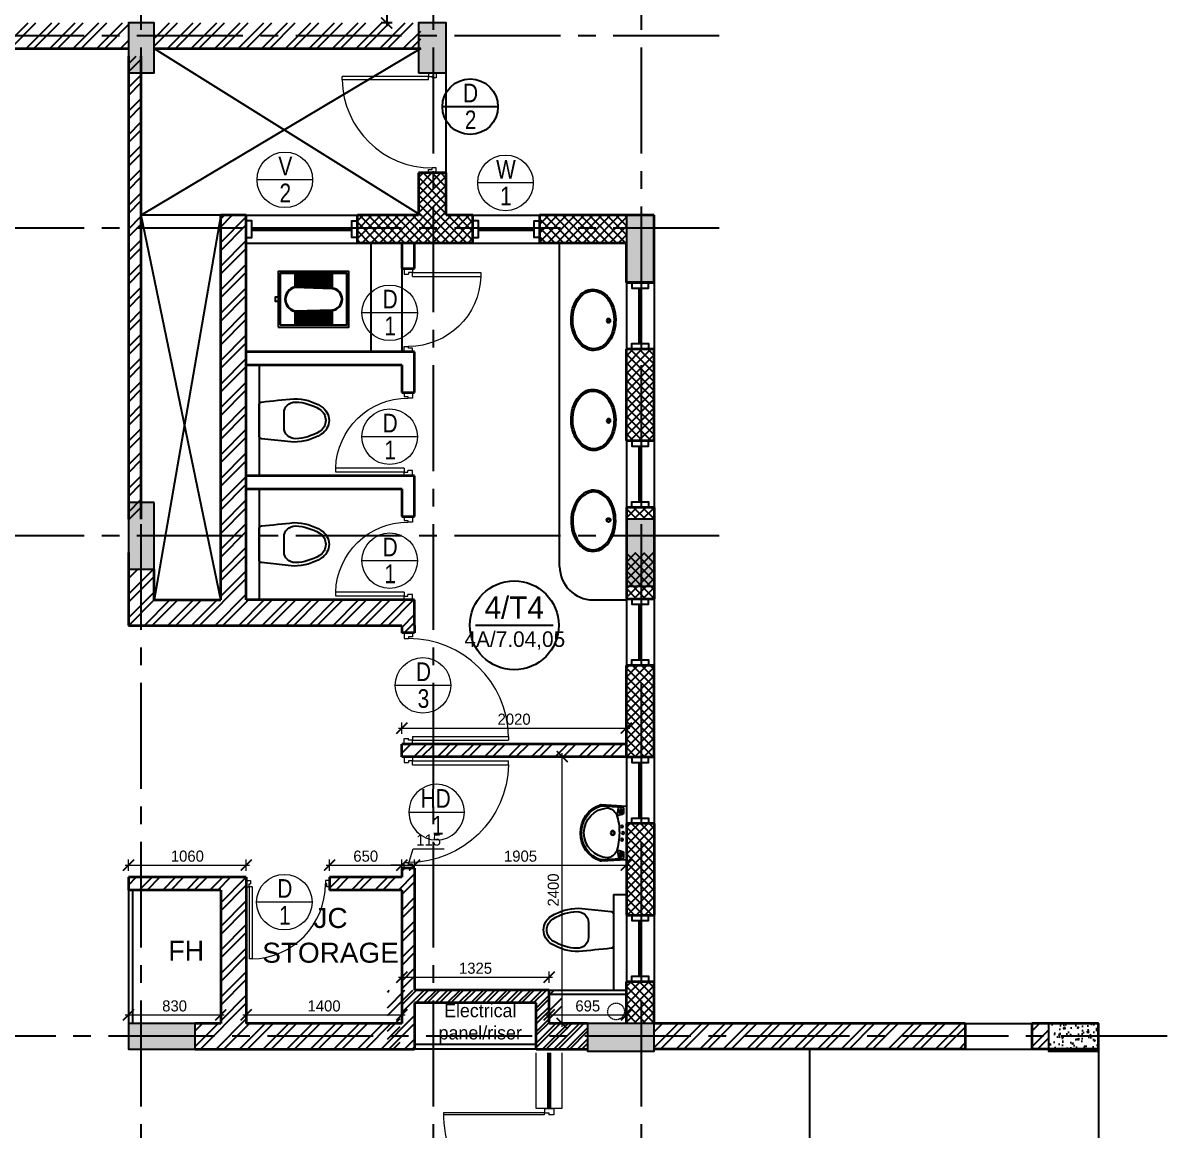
# Model space of a CAD drawing. Header units: millimetres. Extents: x -276609 to 1081398, y -453808 to 472098.
# Drawn here: x 141552 to 151848, y 229426 to 239385 of the extents above; entities that cross this region are included whole.
import ezdxf
from ezdxf.enums import TextEntityAlignment as Align

# ---------------------------------------------------------------- set-up
doc = ezdxf.new("R2010")
doc.units = ezdxf.units.MM
doc.header["$MEASUREMENT"] = 0
doc.linetypes.add('ACAD_ISO10W100', pattern=[18, 12, -3, 0, -3])
doc.linetypes.add('CENTER2', pattern=[28.575, 19.05, -3.175, 3.175, -3.175])
for name, color, linetype in [('A-Anno Tags', 6, 'Continuous'), ('A-Elevation', 4, 'Continuous'), ('A-Sanitory', 181, 'Continuous'), ('A-Wall Patt', 8, 'Continuous'), ('A-Window', 4, 'Continuous'), ('Anno_Labels', 7, 'Continuous'), ('S-Conc Patt', 9, 'Continuous')]:
    doc.layers.add(name, color=color, linetype=linetype)
doc.layers.add('A-Anno-Grid Lines', color=7, linetype='Continuous', true_color=0xbbc3bd)
for name, color, linetype, lineweight in [('A-Detail Lines', 241, 'Continuous', 25), ('A-Door', 4, 'Continuous', 9), ('A-DOOR-1-2', 3, 'Continuous', 5), ('A-Wall Sec', 1, 'Continuous', 20), ('dim', 7, 'Continuous', 5), ('PLUMBING', 3, 'ACAD_ISO10W100', 18), ('S-Concrete', 40, 'Continuous', 25)]:
    doc.layers.add(name, color=color, linetype=linetype, lineweight=lineweight)
doc.styles.add('RM-NAME', font='arial.ttf', dxfattribs={"width": 0.8})
doc.styles.get("Standard").update_dxf_attribs({"font": ''})
doc.styles.get('Standard').set_extended_font_data('Gill Sans MT')
doc.dimstyles.new('IIITD_WD_M @ 100', dxfattribs={"dimscale": 100, "dimtxt": 1, "dimasz": 1, "dimexe": 0.5, "dimexo": 0.25, "dimgap": 0.3, "dimtad": 1, "dimdec": 0, "dimrnd": 1, "dimzin": 0, "dimdsep": 46, "dimtxsty": 'Standard', "dimblk": 'ARCHTICK', "dimcen": 0.2, "dimdle": 0.3, "dimclrd": 256, "dimclre": 256, "dimclrt": 256, "dimadec": 0, "dimazin": 0, "dimtfac": 1, "dimtdec": 0, "dimtofl": 0, "dimtmove": 0, "dimatfit": 0, "dimfxl": 0.5, "dimfxlon": 1, "dimtolj": 1, "dimtzin": 0, "dimlwd": -1, "dimlwe": -1, "dimarcsym": 0})
pattern_1 = [(45, (-365189.19, 77736.39), (-106.066017, 106.066017), []), (45, (-365118.48, 77736.39), (-106.066017, 106.066017), [])]
pattern_2 = [(45, (-368696.8, 74681.237), (-39.7747564, 39.7747564), []), (135, (-368696.8, 74681.237), (-39.7747564, -39.7747564), [])]
pattern_3 = [(45, (-365189.19, 77736.39), (-106.066017, 106.066017), []), (45, (-365118.48, 77736.39), (-106.066017, 106.066017), [])]
pattern_4 = [(45, (414029.75, 216001.7), (-106.06602, 106.06602), []), (45, (414100.46, 216001.7), (-106.06602, 106.06602), [])]

# ---------------------------------------------------------------- blocks, each defined once
blk = doc.blocks.new('erer')
at = {"layer": 'A-Door', "color": 5, "lineweight": 18}
for p, q in [((476029, 155439), (476029, 154939)), ((476259, 154939), (476259, 155439)), ((476029, 154939), (476259, 154939)), ((476102, 154939), (476102, 154884)), ((476185, 154939), (476102, 154939)), ((476102, 154884), (476147, 154884)), ((476147, 154900), (476147, 154884)), ((476185, 154900), (476147, 154900)), ((476185, 154939), (476185, 154900)), ((476185, 154884), (476185, 154900)), ((476188, 154900), (477090, 154900)), ((476188, 154882), (477090, 154882)), ((476029, 152939), (476029, 152439)), ((476259, 152939), (476029, 152939)), ((476102, 152995), (476147, 152995)), ((476102, 152939), (476102, 152995)), ((476185, 152939), (476102, 152939)), ((476147, 152978), (476147, 152995)), ((476185, 152978), (476147, 152978)), ((476185, 152995), (476185, 152978)), ((476185, 152939), (476185, 152978)), ((476188, 152996), (477090, 152996)), ((476188, 152978), (477090, 152978)), ((476259, 152439), (476259, 152939))]:
    blk.add_line(p, q, dxfattribs=at)
at = {"layer": 'A-Door', "lineweight": 18}
for centre, start, end in [((476147, 154882), 269.9841, 1.3064), ((476147, 152996), 358.6936, 90.0159)]:
    blk.add_arc(centre, 943, start, end, dxfattribs=at)
at = {"layer": 'A-Window', "color": 2, "lineweight": 60}
for p, q in [((476144, 154939), (476144, 155439)), ((476144, 152939), (476144, 152439))]:
    blk.add_line(p, q, dxfattribs=at)
blk = doc.blocks.new('ABL_Door_S - 1000 x 2100-11-3 Second Floor Lvl')
at = {"layer": 'A-Door', "color": 5}
for p, q in [((-500, 38), (-450, 38)), ((-500, -38), (-500, 38)), ((-450, 38), (-450, -3)), ((450, 38), (450, -3)), ((500, 38), (450, 38)), ((500, -38), (500, 38)), ((-500, -38), (-465, -38)), ((-465, -3), (-450, -3)), ((-465, -38), (-465, -3)), ((-430, -38), (-465, -38)), ((465, -3), (450, -3)), ((465, -38), (465, -3)), ((500, -38), (465, -38))]:
    blk.add_line(p, q, dxfattribs=at)
at = {"layer": 'A-Door', "color": 5, "lineweight": 18}
for p, q in [((-465, -38), (-465, -902)), ((-430, -38), (-430, -902)), ((-430, -902), (-465, -902))]:
    blk.add_line(p, q, dxfattribs=at)
at = {"layer": 'A-Door'}
blk.add_arc((-450, -3), 900, 271.2733, 0, dxfattribs=at)
blk = doc.blocks.new('basin2')
for points in [[(278, -206, 0.12976), (261, -133, 0.106426), (201, -63, 0.084431), (116, -18, 0.073534), (7, 0, 0.073534), (-102, -14, 0.084431), (-188, -55, 0.106426), (-251, -122, 0.12976), (-272, -195, 0.12976), (-254, -269, 0.106426), (-194, -339, 0.084431), (-109, -383, 0.073534), (-1, -402, 0.073534), (108, -388, 0.084431), (195, -347, 0.106426), (258, -279, 0.12976)], [(263, -201, 0.119977), (247, -140, 0.106426), (192, -75, 0.084431), (111, -33, 0.073534), (7, -15, 0.073534), (-97, -28, 0.084431), (-180, -67, 0.106426), (-238, -130, 0.12976), (-257, -196, 0.009633), (-257, -201, 0.119977), (-240, -262, 0.106426), (-185, -327, 0.084431), (-104, -369, 0.073534), (0, -387, 0.073534), (104, -373, 0.084431), (187, -334, 0.106426), (245, -272, 0.12976), (263, -206, 0.009633)]]:
    blk.add_lwpolyline(points, format="xyb", close=True)
for radius in [17.8, 12.2]:
    blk.add_circle((-4, -64), radius)
blk = doc.blocks.new('basin9')
for points in [[(-3, -412, 0.340881), (255, -229, 0.074195), (255, -226), (242, 0), (-242, 0), (-255, -223, 0.082611), (-253, -232, 0.330812), (-3, -412)], [(0, -382, 0.391482), (225, -169, 0.252869), (166, -89, 0.087242), (0, -63, 0.079484), (-166, -89, 0.2542), (-224, -169, 0.39026), (0, -382)], [(-218, -50, -0.907437), (-215, -46), (-191, -65, -0.907437), (-194, -69)], [(-208, -42, -0.907437), (-205, -38), (-181, -57, -0.907437), (-185, -61)], [(-199, -34, -0.907437), (-196, -30), (-172, -49, -0.907437), (-175, -53)], [(199, -34, 0.907437), (196, -30), (172, -49, 0.907437), (175, -53)], [(208, -42, 0.907437), (205, -38), (181, -57, 0.907437), (185, -61)], [(218, -50, 0.907437), (215, -46), (191, -65, 0.907437), (194, -69)]]:
    blk.add_lwpolyline(points, format="xyb", close=True)
for points in [[(-151, -84), (-157, -75, -0.183787), (-158, -68, 0.126662), (-159, -62), (-167, -36, 0.35453), (-179, -25), (-222, -25, 0.414214), (-232, -35), (-243, -231, 0.329849), (-2, -402, 0.338736), (245, -227, 0.075632), (245, -224), (232, -35, 0.414214), (222, -25), (179, -25, 0.35453), (167, -36), (159, -62, 0.126662), (158, -68, -0.183787), (157, -75), (151, -84)], [(-157, -86), (-159, -84, 0.220542), (-166, -79), (-222, -71, -0.361119), (-234, -60)], [(157, -86), (159, -84, -0.220542), (166, -79), (222, -71, 0.358803), (234, -59, 0.358803)]]:
    blk.add_lwpolyline(points, format="xyb")
for centre, radius in [((-60, -40), 10.1), ((0, -122), 19.6), ((0, -31), 10.1), ((58, -38), 10.1), ((0, -122), 15.3)]:
    blk.add_circle(centre, radius)
blk = doc.blocks.new('wc-wh')
at = {"color": 0, "linetype": 'ByBlock'}
for points in [[(315, 195), (22, 165, 0.384412), (0, 140), (0, -140, 0.383904), (22, -165, 0.001434), (314, -195, 0.140641), (560, -125, 0.259738), (630, 0, 0.259738), (560, 125, 0.139471)], [(225, 65), (225, -65, 0.422961), (328, -165, 0.13189), (544, -100, 0.259738), (600, 0, 0.259738), (544, 100, 0.13189), (328, 165, 0.422961)]]:
    blk.add_lwpolyline(points, format="xyb", close=True, dxfattribs=at)
blk.add_arc((316, -170), 25, 264.2811, 270.16, dxfattribs=at)
blk = doc.blocks.new('V_NO')
blk.add_line((250, 0), (-250, 0))
blk.add_circle((0, 0), 250)
at = {"style": 'RM-NAME', "width": 0.8}
for tag, p in [('D_W', (4, 39)), ('DW_NO', (4, -202))]:
    blk.add_attdef(tag, text='', height=168, dxfattribs=at).set_placement(p, align=Align.CENTER)
at = {"style": 'RM-NAME', "width": 0.8, "flags": 1}
for tag, p in [('WIDTH', (11, -445)), ('LINTEL_LVL', (11, -633)), ('SILL_LVL', (18, -869)), ('DOOR_MATERIAL', (18, -1117)), ('HINGES', (18, -1381)), ('HANDLE', (18, -1613)), ('LATCH', (18, -1912)), ('SWING', (18, -2142)), ('SPEC1', (18, -2423)), ('SPEC2', (18, -2647)), ('SPEC3', (18, -2901))]:
    blk.add_attdef(tag, text='', height=168, dxfattribs=at).set_placement(p, align=Align.CENTER)
blk = doc.blocks.new('din v1')
at = {"layer": 'A-Window', "color": 2, "lineweight": 60}
blk.add_line((474051, 158052), (474051, 157552), dxfattribs=at)
at = {"layer": 'A-Window'}
for points in [[(473926, 158102), (473926, 157502)], [(473976, 158102), (473976, 158052), (474126, 158052), (474126, 158102)], [(474176, 158102), (474176, 157502)], [(473976, 157502), (473976, 157552), (474126, 157552), (474126, 157502)]]:
    blk.add_lwpolyline(points, dxfattribs=at)
blk = doc.blocks.new('din v2')
at = {"layer": 'A-Window', "color": 2, "lineweight": 60}
blk.add_line((477919, 162849), (478819, 162849), dxfattribs=at)
at = {"layer": 'A-Window'}
for points in [[(477869, 162974), (478869, 162974)], [(477869, 162774), (477919, 162774), (477919, 162924), (477869, 162924)], [(478869, 162774), (478819, 162774), (478819, 162924), (478869, 162924)], [(477869, 162724), (478869, 162724)]]:
    blk.add_lwpolyline(points, dxfattribs=at)
blk = doc.blocks.new('ABL_Door_S - 750 x 2100-5-3 Second Floor Lvl')
at = {"layer": 'A-Door', "color": 5, "lineweight": 18}
for p, q in [((-375, 38), (-325, 38)), ((-375, -38), (-375, 38)), ((-325, 38), (-325, -3)), ((325, 38), (325, -3)), ((375, 38), (325, 38)), ((375, -38), (375, 38)), ((-375, -38), (-340, -38)), ((-340, -3), (-325, -3)), ((-340, -38), (-340, -3)), ((-340, -38), (-340, -652)), ((-305, -38), (-340, -38)), ((-305, -38), (-305, -652)), ((340, -3), (325, -3)), ((340, -38), (340, -3)), ((375, -38), (340, -38))]:
    blk.add_line(p, q, dxfattribs=at)
blk.add_lwpolyline([(-340, -652), (-305, -652)], dxfattribs=at)
at = {"layer": 'A-Door', "lineweight": 18}
blk.add_arc((-325, -3), 650, 271.7632, 0, dxfattribs=at)
blk = doc.blocks.new('closet6')
for p, q in [((120, 88.3), (120, 185)), ((130, 88.1), (130, 185)), ((140, 87.8), (140, 185)), ((150, 87.6), (150, 185)), ((160, 87.3), (160, 185)), ((170, 87.1), (170, 185)), ((180, 86.9), (180, 185)), ((190, 86.6), (190, 185)), ((200, 86.4), (200, 185)), ((210, 86.1), (210, 185)), ((220, 85.9), (220, 185)), ((230, 85.6), (230, 185)), ((240, 85.4), (240, 185)), ((250, 85.2), (250, 185)), ((260, 84.9), (260, 185)), ((270, 84.7), (270, 185)), ((280, 84.4), (280, 185)), ((290, 84.2), (290, 185)), ((300, 84), (300, 185)), ((310, 83.7), (310, 185)), ((320, 83.5), (320, 185)), ((330, 83.2), (330, 185)), ((340, 83), (340, 185)), ((350, 82.7), (350, 185)), ((360, 82.5), (360, 185)), ((370, 82.3), (370, 185)), ((380, 82), (380, 185)), ((390, 81.8), (390, 185)), ((390, 185), (390, 81.8)), ((330, -185), (330, -82.1)), ((340, -185), (340, -81.9)), ((350, -185), (350, -81.6)), ((360, -185), (360, -81.3)), ((370, -185), (370, -81)), ((380, -185), (380, -80.7)), ((390, -80.4), (390, -185)), ((390, -185), (390, -80.4)), ((120, -185), (120, -88)), ((130, -185), (130, -87.8)), ((140, -185), (140, -87.5)), ((150, -185), (150, -87.2)), ((160, -185), (160, -86.9)), ((170, -185), (170, -86.6)), ((180, -185), (180, -86.3)), ((190, -185), (190, -86.1)), ((200, -185), (200, -85.8)), ((210, -185), (210, -85.5)), ((220, -185), (220, -85.2)), ((230, -185), (230, -84.9)), ((240, -185), (240, -84.7)), ((250, -185), (250, -84.4)), ((260, -185), (260, -84.1)), ((270, -185), (270, -83.8)), ((280, -185), (280, -83.5)), ((290, -185), (290, -83.3)), ((300, -185), (300, -83)), ((310, -185), (310, -82.7)), ((320, -185), (320, -82.4))]:
    blk.add_line(p, q)
for points in [[(0, 200), (510, 200), (510, -200), (0, -200)], [(15, 185), (495, 185), (495, -185), (15, -185)]]:
    blk.add_lwpolyline(points, close=True)
for points in [[(120, 88.3), (389.9, 81.8, -0.899983), (389.9, -80.5), (120.6, -88.2, -0.799392)], [(120.5, 83.3), (389.6, 76.8, -0.897689), (389.6, -75.5), (121.1, -83.2, -0.793494), (120.5, 83.3)]]:
    blk.add_lwpolyline(points, format="xyb", close=True)
blk.add_lwpolyline([(0, -15), (-20, -15), (-20, 15), (0, 15)])
blk = doc.blocks.new('Door Tag')
blk.add_line((-3.5, 0), (3.5, 0))
blk.add_circle((0, 0), 4)
blk.add_attdef('DW_NAME', text='', height=2).set_placement((0, 0), align=Align.BOTTOM_CENTER)
blk.add_attdef('SHEET_NO', text='', height=1.4).set_placement((0.05, -0.54), align=Align.TOP_CENTER)
blk = doc.blocks.new('_ArchTick')
at = {"color": 0, "linetype": 'ByBlock', "const_width": 0.15}
blk.add_lwpolyline([(-0.5, -0.5), (0.5, 0.5)], dxfattribs=at)
blk = doc.blocks.new('*D621')
at = {"layer": 'dim', "transparency": 16777216}
for p, q in [((145107, 204916), (142472, 204916)), ((142502, 204966), (142502, 204866)), ((145077, 204966), (145077, 204866))]:
    blk.add_line(p, q, dxfattribs=at)
at = {"layer": 'dim', "transparency": 16777216, "xscale": 100, "yscale": 100, "zscale": 100, "rotation": 180}
blk.add_blockref('_ArchTick', (142502, 204916), dxfattribs=at)
at = {"layer": 'dim', "transparency": 16777216, "xscale": 100, "yscale": 100, "zscale": 100}
blk.add_blockref('_ArchTick', (145077, 204916), dxfattribs=at)
at = {"layer": 'dim', "transparency": 16777216, "insert": (143790, 204996), "char_height": 100, "attachment_point": 5}
blk.add_mtext('\\A1;2575', dxfattribs=at)
blk = doc.blocks.new('*D610')
at = {"layer": 'dim', "transparency": 16777216}
for p, q in [((142472, 230463), (143362, 230463)), ((142502, 230413), (142502, 230513)), ((143332, 230413), (143332, 230513))]:
    blk.add_line(p, q, dxfattribs=at)
at = {"layer": 'dim', "transparency": 16777216, "xscale": 100, "yscale": 100, "zscale": 100, "rotation": 180}
blk.add_blockref('_ArchTick', (142502, 230463), dxfattribs=at)
at = {"layer": 'dim', "transparency": 16777216, "xscale": 100, "yscale": 100, "zscale": 100}
blk.add_blockref('_ArchTick', (143332, 230463), dxfattribs=at)
at = {"layer": 'dim', "transparency": 16777216, "insert": (142917, 230543), "char_height": 100, "attachment_point": 5}
blk.add_mtext('\\A1;830', dxfattribs=at)
blk = doc.blocks.new('*D622')
at = {"layer": 'dim', "transparency": 16777216}
for p, q in [((143447, 205458), (143565, 205659)), ((143565, 205659), (143883, 205659)), ((143332, 205458), (143232, 205458)), ((143332, 205408), (143332, 205508)), ((143332, 205458), (143562, 205458)), ((143562, 205508), (143562, 205408)), ((143562, 205458), (143662, 205458))]:
    blk.add_line(p, q, dxfattribs=at)
at = {"layer": 'dim', "transparency": 16777216, "xscale": 100, "yscale": 100, "zscale": 100}
blk.add_blockref('_ArchTick', (143332, 205458), dxfattribs=at)
at = {"layer": 'dim', "transparency": 16777216, "xscale": 100, "yscale": 100, "zscale": 100, "rotation": 180}
blk.add_blockref('_ArchTick', (143562, 205458), dxfattribs=at)
at = {"layer": 'dim', "transparency": 16777216, "insert": (143724, 205739), "char_height": 100, "attachment_point": 5}
blk.add_mtext('\\A1;230', dxfattribs=at)
blk = doc.blocks.new('*D623')
at = {"layer": 'dim', "transparency": 16777216}
for p, q in [((143532, 230463), (144992, 230463)), ((143562, 230413), (143562, 230513)), ((144962, 230413), (144962, 230513))]:
    blk.add_line(p, q, dxfattribs=at)
at = {"layer": 'dim', "transparency": 16777216, "xscale": 100, "yscale": 100, "zscale": 100, "rotation": 180}
blk.add_blockref('_ArchTick', (143562, 230463), dxfattribs=at)
at = {"layer": 'dim', "transparency": 16777216, "xscale": 100, "yscale": 100, "zscale": 100}
blk.add_blockref('_ArchTick', (144962, 230463), dxfattribs=at)
at = {"layer": 'dim', "transparency": 16777216, "insert": (144262, 230543), "char_height": 100, "attachment_point": 5}
blk.add_mtext('\\A1;1400', dxfattribs=at)
blk = doc.blocks.new('*D624')
at = {"layer": 'dim', "transparency": 16777216}
for p, q in [((144962, 230752), (144962, 230852)), ((146287, 230752), (146287, 230852)), ((144932, 230802), (146317, 230802))]:
    blk.add_line(p, q, dxfattribs=at)
at = {"layer": 'dim', "transparency": 16777216, "xscale": 100, "yscale": 100, "zscale": 100, "rotation": 180}
blk.add_blockref('_ArchTick', (144962, 230802), dxfattribs=at)
at = {"layer": 'dim', "transparency": 16777216, "xscale": 100, "yscale": 100, "zscale": 100}
blk.add_blockref('_ArchTick', (146287, 230802), dxfattribs=at)
at = {"layer": 'dim', "transparency": 16777216, "insert": (145625, 230882), "char_height": 100, "attachment_point": 5}
blk.add_mtext('\\A1;1325', dxfattribs=at)
blk = doc.blocks.new('*D625')
at = {"layer": 'dim', "transparency": 16777216}
for p, q in [((146257, 230463), (147012, 230463)), ((146287, 230413), (146287, 230513)), ((146982, 230413), (146982, 230513))]:
    blk.add_line(p, q, dxfattribs=at)
at = {"layer": 'dim', "transparency": 16777216, "xscale": 100, "yscale": 100, "zscale": 100, "rotation": 180}
blk.add_blockref('_ArchTick', (146287, 230463), dxfattribs=at)
at = {"layer": 'dim', "transparency": 16777216, "xscale": 100, "yscale": 100, "zscale": 100}
blk.add_blockref('_ArchTick', (146982, 230463), dxfattribs=at)
at = {"layer": 'dim', "transparency": 16777216, "insert": (146635, 230543), "char_height": 100, "attachment_point": 5}
blk.add_mtext('\\A1;695', dxfattribs=at)
blk = doc.blocks.new('*D626')
at = {"layer": 'dim', "transparency": 16777216}
for p, q in [((142472, 231810), (143592, 231810)), ((142502, 231760), (142502, 231860)), ((143562, 231760), (143562, 231860))]:
    blk.add_line(p, q, dxfattribs=at)
at = {"layer": 'dim', "transparency": 16777216, "xscale": 100, "yscale": 100, "zscale": 100, "rotation": 180}
blk.add_blockref('_ArchTick', (142502, 231810), dxfattribs=at)
at = {"layer": 'dim', "transparency": 16777216, "xscale": 100, "yscale": 100, "zscale": 100}
blk.add_blockref('_ArchTick', (143562, 231810), dxfattribs=at)
at = {"layer": 'dim', "transparency": 16777216, "insert": (143032, 231890), "char_height": 100, "attachment_point": 5}
blk.add_mtext('\\A1;1060', dxfattribs=at)
blk = doc.blocks.new('*D627')
at = {"layer": 'dim', "transparency": 16777216}
for p, q in [((143562, 206755), (143562, 206855)), ((144312, 206855), (144312, 206755)), ((143532, 206805), (144342, 206805))]:
    blk.add_line(p, q, dxfattribs=at)
at = {"layer": 'dim', "transparency": 16777216, "xscale": 100, "yscale": 100, "zscale": 100, "rotation": 180}
blk.add_blockref('_ArchTick', (143562, 206805), dxfattribs=at)
at = {"layer": 'dim', "transparency": 16777216, "xscale": 100, "yscale": 100, "zscale": 100}
blk.add_blockref('_ArchTick', (144312, 206805), dxfattribs=at)
at = {"layer": 'dim', "transparency": 16777216, "insert": (143937, 206885), "char_height": 100, "attachment_point": 5}
blk.add_mtext('\\A1;750', dxfattribs=at)
blk = doc.blocks.new('*D628')
at = {"layer": 'dim', "transparency": 16777216}
for p, q in [((144282, 231810), (144992, 231810)), ((144312, 231760), (144312, 231860)), ((144962, 231760), (144962, 231860))]:
    blk.add_line(p, q, dxfattribs=at)
at = {"layer": 'dim', "transparency": 16777216, "xscale": 100, "yscale": 100, "zscale": 100, "rotation": 180}
blk.add_blockref('_ArchTick', (144312, 231810), dxfattribs=at)
at = {"layer": 'dim', "transparency": 16777216, "xscale": 100, "yscale": 100, "zscale": 100}
blk.add_blockref('_ArchTick', (144962, 231810), dxfattribs=at)
at = {"layer": 'dim', "transparency": 16777216, "insert": (144637, 231890), "char_height": 100, "attachment_point": 5}
blk.add_mtext('\\A1;650', dxfattribs=at)
blk = doc.blocks.new('*D629')
at = {"layer": 'dim', "transparency": 16777216}
for p, q in [((145020, 231810), (145063, 231955)), ((145063, 231955), (145342, 231955)), ((144962, 231810), (144862, 231810)), ((144962, 231760), (144962, 231860)), ((144962, 231810), (145077, 231810)), ((145077, 231760), (145077, 231860)), ((145077, 231810), (145177, 231810))]:
    blk.add_line(p, q, dxfattribs=at)
at = {"layer": 'dim', "transparency": 16777216, "xscale": 100, "yscale": 100, "zscale": 100}
blk.add_blockref('_ArchTick', (144962, 231810), dxfattribs=at)
at = {"layer": 'dim', "transparency": 16777216, "xscale": 100, "yscale": 100, "zscale": 100, "rotation": 180}
blk.add_blockref('_ArchTick', (145077, 231810), dxfattribs=at)
at = {"layer": 'dim', "transparency": 16777216, "insert": (145203, 232035), "char_height": 100, "attachment_point": 5}
blk.add_mtext('\\A1;115', dxfattribs=at)
blk = doc.blocks.new('*D630')
at = {"layer": 'dim', "transparency": 16777216}
for p, q in [((145047, 231810), (147012, 231810)), ((145077, 231760), (145077, 231860)), ((146982, 231760), (146982, 231860))]:
    blk.add_line(p, q, dxfattribs=at)
at = {"layer": 'dim', "transparency": 16777216, "xscale": 100, "yscale": 100, "zscale": 100, "rotation": 180}
blk.add_blockref('_ArchTick', (145077, 231810), dxfattribs=at)
at = {"layer": 'dim', "transparency": 16777216, "xscale": 100, "yscale": 100, "zscale": 100}
blk.add_blockref('_ArchTick', (146982, 231810), dxfattribs=at)
at = {"layer": 'dim', "transparency": 16777216, "insert": (146030, 231890), "char_height": 100, "attachment_point": 5}
blk.add_mtext('\\A1;1905', dxfattribs=at)
blk = doc.blocks.new('*D631')
at = {"layer": 'dim', "transparency": 16777216}
for p, q in [((146405, 230355), (146405, 232816)), ((146376, 232786), (146455, 232786)), ((146375, 230385), (146455, 230385))]:
    blk.add_line(p, q, dxfattribs=at)
at = {"layer": 'dim', "transparency": 16777216, "xscale": 100, "yscale": 100, "zscale": 100}
for p, rotation in [((146405, 232786), 90), ((146405, 230385), 270)]:
    blk.add_blockref('_ArchTick', p, dxfattribs=dict(at, rotation=rotation))
at = {"layer": 'dim', "transparency": 16777216, "insert": (146325, 231586), "char_height": 100, "attachment_point": 5, "rotation": 90}
blk.add_mtext('\\A1;2400', dxfattribs=at)
blk = doc.blocks.new('*D632')
at = {"layer": 'dim', "transparency": 16777216}
for p, q in [((144932, 233042), (147012, 233042)), ((144962, 232992), (144962, 233092)), ((146982, 232992), (146982, 233092))]:
    blk.add_line(p, q, dxfattribs=at)
at = {"layer": 'dim', "transparency": 16777216, "xscale": 100, "yscale": 100, "zscale": 100, "rotation": 180}
blk.add_blockref('_ArchTick', (144962, 233042), dxfattribs=at)
at = {"layer": 'dim', "transparency": 16777216, "xscale": 100, "yscale": 100, "zscale": 100}
blk.add_blockref('_ArchTick', (146982, 233042), dxfattribs=at)
at = {"layer": 'dim', "transparency": 16777216, "insert": (145972, 233122), "char_height": 100, "attachment_point": 5}
blk.add_mtext('\\A1;2020', dxfattribs=at)
blk = doc.blocks.new('*D611')
at = {"layer": 'A-Detail Lines', "transparency": 16777216}
for p, q in [((144876, 243635), (144776, 243635)), ((144826, 243665), (144826, 239355)), ((144876, 239385), (144776, 239385))]:
    blk.add_line(p, q, dxfattribs=at)
at = {"layer": 'A-Detail Lines', "transparency": 16777216, "xscale": 100, "yscale": 100, "zscale": 100}
for p, rotation in [((144826, 243635), 90), ((144826, 239385), 270)]:
    blk.add_blockref('_ArchTick', p, dxfattribs=dict(at, rotation=rotation))
at = {"layer": 'A-Detail Lines', "transparency": 16777216, "insert": (144696, 241510), "char_height": 200, "attachment_point": 5, "rotation": 90}
blk.add_mtext('\\A1;4250', dxfattribs=at)

msp = doc.modelspace()

# ---------------------------------------------------------------- hatches: boundary and pattern name
at = {"layer": 'A-Wall Patt'}
h = msp.add_hatch(dxfattribs=at)
h.set_pattern_fill('ANSI32', color=256, scale=400, style=0)
h.set_pattern_definition(pattern_1)
h.paths.add_polyline_path([(138342, 239385.5), (138342, 239155.5), (142502, 239155.5), (142502, 239385.5), (139572, 239385.5), (139572, 243055.5), (139342, 243055.5), (139342, 239385.5)])
h = msp.add_hatch(dxfattribs=at)
h.set_pattern_fill('ANSI32', color=256, scale=400, style=0)
h.set_pattern_definition(pattern_1)
h.paths.add_polyline_path([(145132, 239385.5), (142732, 239385.5), (142732, 239155.5), (145132, 239155.5)])
h = msp.add_hatch(dxfattribs=at)
h.set_pattern_fill('ANSI32', color=256, scale=400, style=0)
h.set_pattern_definition(pattern_3)
h.paths.add_polyline_path([(145132, 239385.5), (142732, 239385.5), (142732, 239155.5), (145132, 239155.5)])
h = msp.add_hatch(dxfattribs=at)
h.set_pattern_fill('ANSI32', color=256, scale=400, style=0)
h.set_pattern_definition(pattern_1)
h.paths.add_polyline_path([(142617, 234920.5), (142617, 239085.5), (142502, 239085.5), (142502, 234920.5)])
h = msp.add_hatch(dxfattribs=at)
h.set_pattern_fill('ANSI32', color=256, scale=400, style=0)
h.set_pattern_definition(pattern_3)
h.paths.add_polyline_path([(142617, 234920.5), (142617, 239085.5), (142502, 239085.5), (142502, 234920.5)])
h = msp.add_hatch(dxfattribs=at)
h.set_pattern_fill('ANSI37', color=256, scale=450, angle=360, style=0)
h.set_pattern_definition([(45, (-368696.8, 74681.237), (-39.7747564, 39.7747564), []), (135, (-368696.8, 74681.237), (-39.7747564, -39.7747564), [])])
h.paths.add_polyline_path([(146982, 237655.5), (146202, 237655.5), (146202, 237405.5), (146982, 237405.5)])
h.paths.add_polyline_path([(145362, 238035.5), (145112, 238035.5), (145112, 237655.5), (144562, 237655.5), (144562, 237405.5), (145602, 237405.5), (145602, 237655.5), (145362, 237655.5)])
h = msp.add_hatch(dxfattribs=at)
h.set_pattern_fill('ANSI37', color=256, scale=450, angle=360, style=0)
h.set_pattern_definition(pattern_2)
h.paths.add_polyline_path([(146982, 237655.5), (146202, 237655.5), (146202, 237405.5), (146982, 237405.5)])
h.paths.add_polyline_path([(145362, 238035.5), (145112, 238035.5), (145112, 237655.5), (144562, 237655.5), (144562, 237405.5), (145602, 237405.5), (145602, 237655.5), (145362, 237655.5)])
h = msp.add_hatch(dxfattribs=at)
h.set_pattern_fill('ANSI32', color=256, scale=400, style=0)
h.set_pattern_definition(pattern_4)
h.paths.add_polyline_path([(143562, 237655.5), (143332, 237655.5), (143332, 234195.5), (142732, 234195.5), (142732, 234470.5), (142502, 234470.5), (142502, 233965.5), (144962, 233965.5), (144962, 233898), (145077, 233898), (145077, 233965.5), (145077, 234195.5), (143562, 234195.5)])
h = msp.add_hatch(dxfattribs=at)
h.set_pattern_fill('ANSI37', color=256, scale=450, style=0)
h.set_pattern_definition([(45, (-365189.19, 77736.39), (-39.7747564, 39.7747564), []), (135, (-365189.19, 77736.39), (-39.7747564, -39.7747564), [])])
h.paths.add_polyline_path([(147232, 236450.5), (147117, 236450.5), (147117, 235628), (147232, 235628)])
h.paths.add_polyline_path([(147117, 236450.5), (146982, 236450.5), (146982, 235628), (147117, 235628)])
h = msp.add_hatch(dxfattribs=at)
h.set_pattern_fill('ANSI37', color=256, scale=450, angle=360, style=0)
h.set_pattern_definition(pattern_2)
h.paths.add_polyline_path([(147232, 235028), (147117, 235028), (147117, 234920.5), (147232, 234920.5)])
h.paths.add_polyline_path([(147117, 235028), (146982, 235028), (146982, 234920.5), (147117, 234920.5)])
h.paths.add_polyline_path([(147117, 234620.5), (146982, 234620.5), (146982, 234205.5), (147117, 234205.5)])
h.paths.add_polyline_path([(147232, 234620.5), (147117, 234620.5), (147117, 234205.5), (147232, 234205.5)])
h.paths.add_polyline_path([(147232, 233605.5), (147117, 233605.5), (147117, 232783), (147232, 232783)])
h.paths.add_polyline_path([(147117, 233605.5), (146982, 233605.5), (146982, 232783), (147117, 232783)])
h.paths.add_polyline_path([(147232, 232183), (147117, 232183), (147117, 231360.5), (147232, 231360.5)])
h.paths.add_polyline_path([(147117, 232183), (146982, 232183), (146982, 231360.5), (147117, 231360.5)])
h.paths.add_polyline_path([(147232, 230760.2), (147117, 230760.2), (147117, 230385.5), (147232, 230385.5)])
h.paths.add_polyline_path([(147117, 230760.2), (146982, 230760.2), (146982, 230385.5), (147117, 230385.5)])
h = msp.add_hatch(dxfattribs=at)
h.set_pattern_fill('ANSI32', color=256, scale=400, style=0)
h.set_pattern_definition(pattern_4)
h.paths.add_polyline_path([(146982, 232898), (144962, 232898), (144962, 232783), (146982, 232783)])
h = msp.add_hatch(dxfattribs=at)
h.set_pattern_fill('ANSI32', color=256, scale=400, style=0)
h.set_pattern_definition(pattern_4)
h.paths.add_polyline_path([(146287, 230685.5), (145077, 230685.5), (145077, 231783), (144962, 231783), (144962, 231700.5), (144312, 231700.5), (144312, 231585.5), (144962, 231585.5), (144962, 230685.5), (144962, 230385.5), (143562, 230385.5), (143562, 231700.5), (142502, 231700.5), (142502, 231585.5), (143332, 231585.5), (143332, 230385.5), (143102, 230385.5), (143102, 230155.5), (145077, 230155.5), (145077, 230570.5), (146172, 230570.5), (146172, 230155.5), (146632, 230155.5), (146632, 230385.5), (146287, 230385.5)])
h = msp.add_hatch(dxfattribs=at)
h.set_pattern_fill('ANSI32', color=256, scale=400, style=0)
h.set_pattern_definition(pattern_1)
h.paths.add_polyline_path([(146402, 230685.5), (144832, 230685.5), (144832, 230155.5), (144947, 230155.5), (144947, 230570.5), (146172, 230570.5), (146172, 230155.5), (146632, 230155.5), (146632, 230385.5), (146402, 230385.5)])
h.paths.add_polyline_path([(150032, 230385.5), (147232, 230385.5), (147232, 230155.5), (150032, 230155.5)])
h.paths.add_polyline_path([(150782, 230155.5), (150782, 230385.5), (150632, 230385.5), (150632, 230155.5)])
at = {"layer": 'S-Conc Patt'}
for points in [[(142502, 238935.5), (142732, 238935.5), (142732, 239385.5), (142502, 239385.5)], [(145112, 238935.5), (145362, 238935.5), (145362, 239385.5), (145112, 239385.5)], [(147232, 237655.5), (146982, 237655.5), (146982, 237055.5), (147232, 237055.5)], [(142732, 235070.5), (142502, 235070.5), (142502, 234470.5), (142732, 234470.5)], [(147232, 234920.5), (146982, 234920.5), (146982, 234320.5), (147232, 234320.5)], [(142502, 230385.5), (142502, 230155.5), (143102, 230155.5), (143102, 230385.5)], [(146632, 230385.5), (146632, 230135.5), (147232, 230135.5), (147232, 230385.5)]]:
    msp.add_hatch(color=8, dxfattribs=at).paths.add_polyline_path(points)
h = msp.add_hatch(dxfattribs=at)
h.set_pattern_fill('AR-CONC', color=8, scale=20, style=0)
h.set_pattern_definition([(50, (-1171887.5, 1291771.16), (143.4520365, -12.550427), [15, -165]), (355, (-1171887.5, 1291771.16), (-27.750267, 150.438427), [12, -132]), (100.4514, (-1171875.54, 1291770.12), (115.701876, 137.887908), [12.748038, -140.228422]), (46.1842, (-1171887.5, 1291811.16), (213.44821, -33.103803), [22.5, -247.5]), (96.6356, (-1171869.7, 1291808.4), (186.93254, 194.823574), [19.122058, -210.3426]), (351.1842, (-1171887.5, 1291811.16), (186.93239, 194.82372), [18, -198]), (21, (-1171867.5, 1291801.16), (119.3814104, -80.523778), [15, -165]), (326, (-1171867.5, 1291801.16), (48.663066, 145.030009), [12, -132]), (71.4514, (-1171857.55, 1291794.45), (168.044526, 64.506099), [12.748038, -140.228422]), (37.5, (-1171887.5, 1291771.163), (2.431971, 66.5787708), [0, -130.4, 0, -134, 0, -132.5]), (7.5, (-1171887.5, 1291771.16), (52.6139075, 78.8823424), [0, -76.4, 0, -127.4, 0, -50.5]), (327.5, (-1171932.1, 1291771.16), (106.7644872, -4.5109743), [0, -50, 0, -156, 0, -207]), (317.5, (-1171952.1, 1291771.16), (116.637234, 20.0209965), [0, -65, 0, -103.6, 0, -147])])
h.paths.add_polyline_path([(150782, 230385.5), (150782, 230135.5), (151232, 230135.5), (151232, 230385.5)])

# ---------------------------------------------------------------- linework, layer by layer
at = {"layer": 'A-Anno Tags'}
for p, q in [((142502, 231585.5), (142502, 230385.5)), ((142537, 231585.5), (142537, 230385.5)), ((146172, 230195.5), (145077, 230195.5)), ((146172, 230155.5), (145077, 230155.5))]:
    msp.add_line(p, q, dxfattribs=at)
at = {"layer": 'A-Anno-Grid Lines', "linetype": 'CENTER2', "ltscale": 50}
for p, q in [((142617, 208207.5), (142617, 253948.3)), ((145247, 208207.5), (145247, 253948.3)), ((147117, 208207.5), (147117, 253948.3)), ((147817.4, 239270.5), (102962, 239270.5)), ((147817.4, 237540.5), (102962, 237540.5)), ((147817.4, 234770.5), (102962, 234770.5)), ((151848.2, 230270.5), (101560.9, 230270.5))]:
    msp.add_line(p, q, dxfattribs=at)
at = {"layer": 'A-Detail Lines'}
for p, q in [((145132, 239155.5), (142617, 237655.5)), ((145132, 239155.5), (142617, 237655.5)), ((142732, 239155.5), (145132, 237655.5)), ((142732, 239155.5), (145132, 237655.5)), ((143332, 237655.5), (142617, 237655.5)), ((143332, 234195.5), (142617, 237655.5)), ((143332, 237655.5), (142732, 234195.5))]:
    msp.add_line(p, q, dxfattribs=at)
at = {"layer": 'A-Elevation'}
for p, q in [((144682, 237405.5), (144682, 236425.5)), ((146382, 234495.5), (146382, 237405.5)), ((144962, 237175.5), (144962, 236425.5)), ((143677, 236310.5), (143677, 235310.5)), ((143677, 235195.5), (143677, 234195.5)), ((146682, 234195.5), (146982, 234195.5)), ((146867, 231545.3), (146867, 230685.5)), ((146867, 231545.3), (146982, 231545.3)), ((146287, 230685.5), (146982, 230685.5)), ((146287, 230650.5), (146982, 230650.5)), ((148632, 227085.5), (148632, 230155.5))]:
    msp.add_line(p, q, dxfattribs=at)
msp.add_arc((146682, 234495.5), 300, 180, 270, dxfattribs=at)
at = {"layer": 'A-Wall Patt'}
for p, q in [((150032, 230385.5), (150632, 230385.5)), ((150032, 230155.5), (150632, 230155.5)), ((151232, 230155.5), (151232, 227085.5))]:
    msp.add_line(p, q, dxfattribs=at)
at = {"layer": 'A-Wall Sec', "lineweight": 35}
for p, q in [((138267, 239155.5), (142502, 239155.5)), ((142502, 239085.5), (142502, 234920.5)), ((142502, 239085.5), (142502, 234920.5)), ((142617, 234920.5), (142617, 239085.5)), ((142617, 234920.5), (142617, 239085.5)), ((142732, 239155.5), (145132, 239155.5)), ((142732, 239155.5), (145132, 239155.5)), ((145112, 238035.5), (145112, 237655.5)), ((145362, 238035.5), (145112, 238035.5)), ((145112, 238035.5), (145112, 237655.5)), ((145362, 238035.5), (145112, 238035.5)), ((145362, 237655.5), (145362, 238035.5)), ((145362, 237655.5), (145362, 238035.5)), ((143562, 237655.5), (143332, 237655.5)), ((143332, 234195.5), (143332, 237655.5)), ((143562, 234195.5), (143562, 237655.5)), ((145112, 237655.5), (144562, 237655.5)), ((144562, 237405.5), (144562, 237655.5)), ((145602, 237655.5), (145362, 237655.5)), ((145602, 237405.5), (145602, 237655.5)), ((147232, 237655.5), (146202, 237655.5)), ((146202, 237655.5), (146202, 237405.5)), ((147232, 237050.5), (147232, 237655.5)), ((145602, 237405.5), (144562, 237405.5)), ((144962, 237405.5), (144962, 237175.5)), ((145077, 237175.5), (145077, 237405.5)), ((146982, 237405.5), (146202, 237405.5)), ((146982, 237050.5), (146982, 237405.5)), ((144962, 237175.5), (145077, 237175.5)), ((146982, 237050.5), (147232, 237050.5)), ((145077, 236425.5), (143562, 236425.5)), ((145077, 236060.5), (145077, 236425.5)), ((147232, 236450.5), (146982, 236450.5)), ((146982, 235628), (146982, 236450.5)), ((147232, 235628), (147232, 236450.5)), ((143562, 236310.5), (144962, 236310.5)), ((144962, 236310.5), (144962, 236060.5)), ((144962, 236060.5), (145077, 236060.5)), ((146982, 235628), (147232, 235628)), ((145077, 235310.5), (143562, 235310.5)), ((145077, 234945.5), (145077, 235310.5)), ((143562, 235195.5), (144962, 235195.5)), ((144962, 235195.5), (144962, 234945.5)), ((147232, 235028), (146982, 235028)), ((146982, 235028), (146982, 234205.5)), ((147232, 235028), (147232, 234205.5)), ((144962, 234945.5), (145077, 234945.5)), ((142502, 234620.5), (142502, 233965.5)), ((142732, 234195.5), (142732, 234470.5)), ((142732, 234195.5), (143332, 234195.5)), ((145077, 234195.5), (143562, 234195.5)), ((145077, 233965.5), (145077, 234195.5)), ((146982, 234205.5), (147232, 234205.5)), ((142502, 233965.5), (144962, 233965.5)), ((144962, 233965.5), (144962, 233898)), ((145077, 233965.5), (145077, 233898)), ((145077, 233898), (144962, 233898)), ((147232, 233605.5), (146982, 233605.5)), ((146982, 232783), (146982, 233605.5)), ((147232, 232783), (147232, 233605.5)), ((146982, 232898), (144962, 232898)), ((144962, 232783), (144962, 232898)), ((146982, 232783), (144962, 232783)), ((146982, 232783), (147232, 232783)), ((147232, 232183), (146982, 232183)), ((146982, 232183), (146982, 231360.5)), ((147232, 232183), (147232, 231360.5)), ((144962, 231783), (144962, 231700.5)), ((145077, 231783), (144962, 231783)), ((145077, 231783), (145077, 230685.5)), ((142502, 231700.5), (142502, 231585.5)), ((143562, 231700.5), (142502, 231700.5)), ((143562, 231700.5), (143562, 230385.5)), ((144312, 231700.5), (144312, 231585.5)), ((144962, 231700.5), (144312, 231700.5)), ((143332, 231585.5), (142502, 231585.5)), ((143332, 231585.5), (143102, 231585.5)), ((143332, 231585.5), (143332, 230385.5)), ((144962, 231585.5), (144312, 231585.5)), ((144962, 231585.5), (144962, 230685.5)), ((146982, 231360.5), (147232, 231360.5)), ((146982, 230385.5), (146982, 230760.2)), ((147232, 230760.2), (146982, 230760.2)), ((147232, 230385.5), (147232, 230760.2)), ((144962, 230685.5), (144962, 230385.5)), ((146287, 230685.5), (145077, 230685.5)), ((146287, 230385.5), (146287, 230685.5)), ((146172, 230570.5), (145077, 230570.5)), ((145077, 230570.5), (145077, 230155.5)), ((146172, 230155.5), (146172, 230570.5)), ((143332, 230385.5), (143102, 230385.5)), ((144962, 230385.5), (143562, 230385.5)), ((146632, 230385.5), (146287, 230385.5)), ((150032, 230385.5), (147232, 230385.5)), ((150032, 230385.5), (150032, 230155.5)), ((151232, 230385.5), (150632, 230385.5)), ((150632, 230385.5), (150632, 230155.5)), ((151232, 230155.5), (151232, 230385.5)), ((143102, 230155.5), (145077, 230155.5)), ((146172, 230155.5), (146632, 230155.5)), ((150032, 230155.5), (147232, 230155.5)), ((151232, 230155.5), (150632, 230155.5))]:
    msp.add_line(p, q, dxfattribs=at)
at = {"layer": 'A-Window'}
msp.add_line((145362, 238035.5), (145362, 238935.5), dxfattribs=at)
msp.add_line((145362, 238035.5), (145362, 238935.5), dxfattribs=at)
at = {"layer": 'PLUMBING'}
msp.add_circle((146889.6, 230493.8), 75, dxfattribs=at)
at = {"layer": 'S-Concrete'}
for points in [[(142502, 238935.5), (142732, 238935.5), (142732, 239385.5), (142502, 239385.5)], [(145112, 238935.5), (145362, 238935.5), (145362, 239385.5), (145112, 239385.5)], [(147232, 237655.5), (146982, 237655.5), (146982, 237055.5), (147232, 237055.5)], [(142732, 235070.5), (142502, 235070.5), (142502, 234470.5), (142732, 234470.5)], [(147232, 234920.5), (146982, 234920.5), (146982, 234320.5), (147232, 234320.5)], [(142502, 230385.5), (142502, 230155.5), (143102, 230155.5), (143102, 230385.5)], [(146632, 230385.5), (146632, 230135.5), (147232, 230135.5), (147232, 230385.5)], [(150782, 230385.5), (150782, 230135.5), (151232, 230135.5), (151232, 230385.5)]]:
    msp.add_lwpolyline(points, close=True, dxfattribs=at)

# ---------------------------------------------------------------- block references
at = {"layer": 'A-Anno Tags'}
msp.add_blockref('V_NO', (145576.6, 238631.8), dxfattribs=at).add_auto_attribs({'D_W': 'D', 'DW_NO': '2'})
ref = msp.add_blockref('Door Tag', (145973.4, 233966.8), dxfattribs=dict(at, xscale=100, yscale=100, zscale=100))
ref.add_attrib('DW_NAME', '4/T4', dxfattribs={"layer": 'Anno_Labels', "height": 200}).set_placement((145973.4, 233966.8), align=Align.BOTTOM_CENTER)
ref.add_attrib('SHEET_NO', '4A/7.04,05', dxfattribs={"layer": 'Anno_Labels', "height": 140}).set_placement((145978.6, 233912.5), align=Align.TOP_CENTER)
at = {"layer": 'A-Door', "rotation": 270}
for xscale, yscale, zscale in [(0.900000000023283, 0.900000000023283, 0.900000000023283), (0.9000000000232828, 0.9000000000232828, 0.9000000000232828)]:
    msp.add_blockref('ABL_Door_S - 1000 x 2100-11-3 Second Floor Lvl', (145237, 238485.5), dxfattribs=dict(at, xscale=xscale, yscale=yscale, zscale=zscale))
at = {"layer": 'A-Door', "xscale": -1}
for name, p, rotation in [('ABL_Door_S - 750 x 2100-5-3 Second Floor Lvl', (145019.5, 236800.5), 90), ('ABL_Door_S - 750 x 2100-5-3 Second Floor Lvl', (145019.5, 235685.5), 270), ('ABL_Door_S - 750 x 2100-5-3 Second Floor Lvl', (145019.5, 234570.5), 270), ('ABL_Door_S - 1000 x 2100-11-3 Second Floor Lvl', (145019.5, 232283), 90)]:
    msp.add_blockref(name, p, dxfattribs=dict(at, rotation=rotation))
at = {"layer": 'A-Door', "rotation": 90}
msp.add_blockref('ABL_Door_S - 1000 x 2100-11-3 Second Floor Lvl', (145019.5, 233398), dxfattribs=at)
at = {"layer": 'A-Door', "xscale": 0.75, "yscale": 0.75, "zscale": 0.75}
msp.add_blockref('ABL_Door_S - 1000 x 2100-11-3 Second Floor Lvl', (143937, 231643), dxfattribs=at)
at = {"layer": 'A-Door', "xscale": -1}
msp.add_blockref('erer', (622430.8, 74681.2), dxfattribs=at)
at = {"layer": 'A-DOOR-1-2'}
for p, values in [((143909.3, 237974), {'D_W': 'V', 'DW_NO': '2'}), ((145894.7, 237946.4), {'D_W': 'W', 'DW_NO': '1'}), ((145894.7, 237946.4), {'D_W': 'W', 'DW_NO': '1'}), ((144852.8, 236777.9), {'D_W': 'D', 'DW_NO': '1'}), ((144852.8, 235662.9), {'D_W': 'D', 'DW_NO': '1'}), ((144852.8, 234547.9), {'D_W': 'D', 'DW_NO': '1'}), ((145152.2, 233426.5), {'D_W': 'D', 'DW_NO': '3'}), ((143904.7, 231476.7), {'D_W': 'D', 'DW_NO': '1'})]:
    msp.add_blockref('V_NO', p, dxfattribs=at).add_auto_attribs(values)
ref = msp.add_blockref('V_NO', (145274.5, 232286.6), dxfattribs=dict(at, xscale=-1))
ref.add_attrib('D_W', 'HD', dxfattribs={"layer": '0', "height": 168, "style": 'RM-NAME', "width": 0.8}).set_placement((145265.8, 232325.6), align=Align.CENTER)
ref.add_attrib('DW_NO', '1', dxfattribs={"layer": '0', "height": 168, "style": 'RM-NAME', "width": 0.8}).set_placement((145284.9, 232084.6), align=Align.CENTER)
at = {"layer": 'A-Sanitory', "xscale": -1.25, "yscale": 1.25, "zscale": 1.25, "rotation": 180}
msp.add_blockref('closet6', (143848, 236900.1), dxfattribs=at)
at = {"layer": 'A-Sanitory', "xscale": -1}
for name, p, rotation in [('basin2', (146886.2, 236711), 270), ('wc-wh', (143677, 235810.4), 179.9999690507054), ('basin2', (146886.2, 235811), 270), ('wc-wh', (143677, 234695.4), 179.9999690507054), ('basin9', (146982, 232099.5), 270), ('wc-wh', (146867, 231226.7), 359.9999690507053)]:
    msp.add_blockref(name, p, dxfattribs=dict(at, rotation=rotation))
at = {"layer": 'A-Sanitory', "rotation": 270}
msp.add_blockref('basin2', (146886.2, 234909.9), dxfattribs=at)
at = {"layer": 'A-Window'}
for name, p in [('din v2', (-334306.8, 74681.2)), ('din v1', (-326944, 78948.7)), ('din v1', (-326944, 77526.2)), ('din v1', (-326944, 76103.7)), ('din v1', (-326944, 74681.2)), ('din v1', (-326944, 73258.7))]:
    msp.add_blockref(name, p, dxfattribs=at)
at = {"layer": 'A-Window', "rotation": 90}
msp.add_blockref('din v1', (303703.7, -236520.5), dxfattribs=at)

# ---------------------------------------------------------------- texts
at = {"layer": 'A-Anno Tags', "char_height": 180, "attachment_point": 5}
for s, insert in [('{\\fArial|b0|i0|c0|p34;JC}', (144320.6, 231333.3)), ('FH', (143021.8, 231040.2)), ('{\\fArial|b0|i0|c0|p34;STORAGE}', (144320.6, 231020.8))]:
    msp.add_mtext(s, dxfattribs=dict(at, insert=insert))
at = {"layer": 'A-Anno Tags', "insert": (145667.4, 230383.7), "char_height": 120, "attachment_point": 5, "rotation": 0}
msp.add_mtext('{\\fCentury Gothic|b0|i0|c0|p34;Electrical \\Ppanel/riser}', dxfattribs=at)

# ---------------------------------------------------------------- dimensions: what is measured, and where the dimension line sits
at = {"layer": 'A-Detail Lines'}
dim = msp.add_linear_dim(base=(144826.4, 239385.5), p1=(145499, 243635.5), p2=(145519, 239385.5), angle=90, dimstyle='IIITD_WD_M @ 100', override={"dimtxt": 2}, dxfattribs=at)
dim.commit()
dim.dimension.update_dxf_attribs({"geometry": '*D611', "text_midpoint": (144696.4, 241510.5)})
at = {"layer": 'dim'}
for base, p1, p2, picture, middle in [((146982, 233042.3), (144962, 232841.5), (146982, 232841.5), '*D632', (145972, 233122.3)), ((143562, 231809.7), (142502, 231700.5), (143562, 206695.5), '*D626', (143032, 231889.7)), ((143332, 230462.8), (142502, 230385.5), (143332, 230385.5), '*D610', (142917, 230542.8))]:
    dim = msp.add_linear_dim(base=base, p1=p1, p2=p2, dimstyle='IIITD_WD_M @ 100', dxfattribs=at)
    dim.commit()
    dim.dimension.update_dxf_attribs({"geometry": picture, "text_midpoint": middle})
dim = msp.add_linear_dim(base=(146405.3, 232785.8), p1=(146350.3, 230385.5), p2=(146350.6, 232785.8), angle=90, dimstyle='IIITD_WD_M @ 100', dxfattribs=at)
dim.commit()
dim.dimension.update_dxf_attribs({"geometry": '*D631', "text_midpoint": (146325.3, 231585.7)})
for base, p1, p2, picture, middle in [((145077, 231809.7), (144962, 231700.5), (145077, 231690.3), '*D629', (145093, 232034.7)), ((144962, 231809.7), (144312, 231700.5), (144962, 231700.5), '*D628', (144637, 231889.7)), ((146982, 231809.7), (145077, 231690.3), (146982, 231676.6), '*D630', (146029.5, 231889.7)), ((144312, 206804.7), (143562, 206695.5), (144312, 231700.5), '*D627', (143937, 206884.7)), ((146287, 230801.7), (144962, 230385.5), (146287, 230385.5), '*D624', (145624.5, 230881.7)), ((144962, 230462.8), (143562, 230385.5), (144962, 230385.5), '*D623', (144262, 230542.8)), ((146982, 230462.8), (146287, 230385.5), (146982, 230385.5), '*D625', (146634.5, 230542.8)), ((142502, 204916), (145077, 205150.5), (142502, 230155.5), '*D621', (143789.5, 204996))]:
    dim = msp.add_linear_dim(base=base, p1=p1, p2=p2, dimstyle='IIITD_WD_M @ 100', override={"dimtmove": 1}, dxfattribs=at)
    dim.commit()
    dim.dimension.update_dxf_attribs({"geometry": picture, "text_midpoint": middle})
dim = msp.add_linear_dim(base=(143562, 205457.8), p1=(143332, 205380.5), p2=(143562, 230385.5), dimstyle='IIITD_WD_M @ 100', override={"dimtmove": 1}, dxfattribs=at)
dim.commit()
dim.dimension.update_dxf_attribs({"geometry": '*D622', "text_midpoint": (143595.4, 205659.3), "dimtype": 160})

doc.saveas('drawing.dxf')
